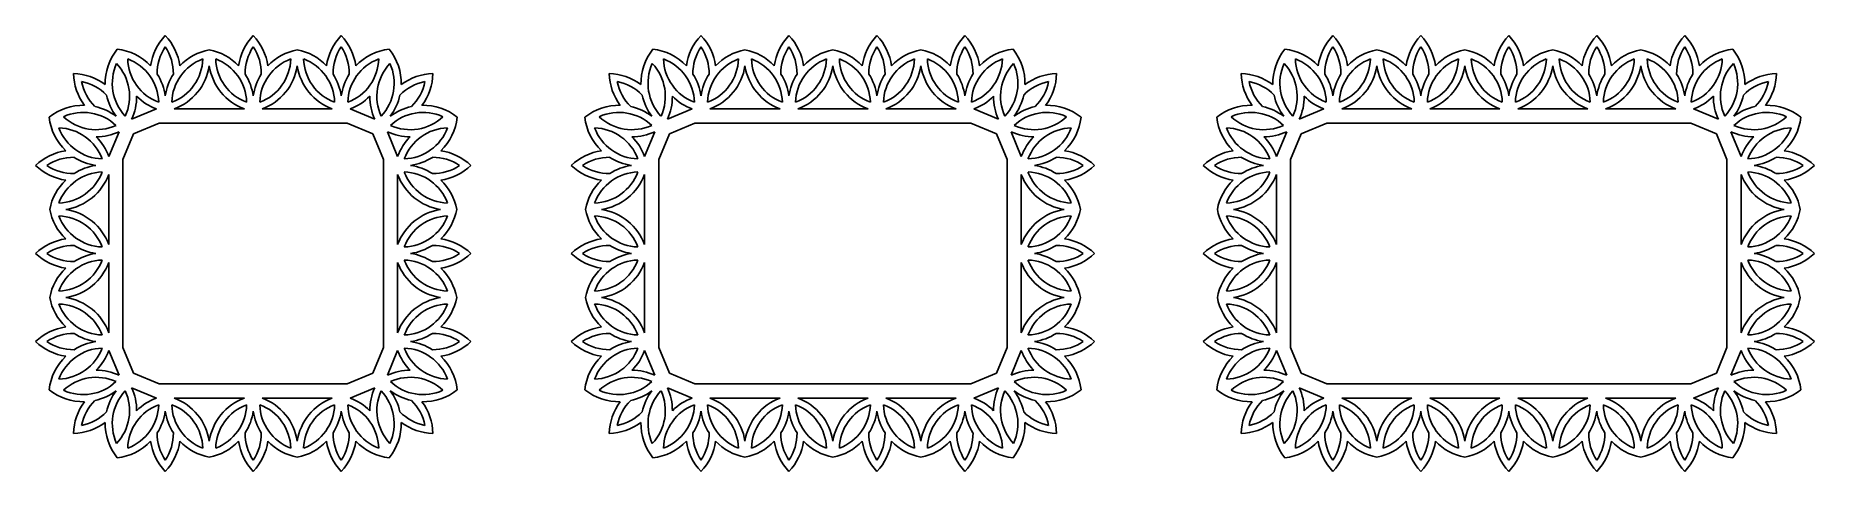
# Model space of a CAD drawing. Extents: x -51 to 450, y -213 to -90.
import ezdxf

# ---------------------------------------------------------------- set-up
doc = ezdxf.new("R2010")
doc.units = 0
doc.layers.get('0').update_dxf_attribs({"linetype": 'CONTINUOUS'})

msp = doc.modelspace()

# ---------------------------------------------------------------- linework, layer by layer
for p, q in [((-24.37, -113.32), (-17.4, -110.44)), ((-23.82, -117.42), (-16.61, -114.43)), ((-16.61, -114.43), (36.44, -114.43)), ((-12.38, -110.44), (7.41, -110.44)), ((12.43, -110.44), (32.21, -110.44)), ((43.65, -117.42), (36.44, -114.43)), ((44.2, -113.32), (37.23, -110.44)), ((126.72, -113.32), (133.68, -110.44)), ((127.27, -117.42), (134.48, -114.43)), ((134.48, -114.43), (212.33, -114.43)), ((138.7, -110.44), (158.49, -110.44)), ((163.51, -110.44), (183.3, -110.44)), ((188.32, -110.44), (208.11, -110.44)), ((219.54, -117.42), (212.33, -114.43)), ((220.09, -113.32), (213.13, -110.44)), ((304.92, -113.32), (311.88, -110.44)), ((305.46, -117.42), (312.68, -114.43)), ((312.68, -114.43), (415.34, -114.43)), ((316.9, -110.44), (336.69, -110.44)), ((341.71, -110.44), (361.5, -110.44)), ((366.52, -110.44), (386.31, -110.44)), ((391.32, -110.44), (411.11, -110.44)), ((422.55, -117.42), (415.34, -114.43)), ((423.1, -113.32), (416.13, -110.44)), ((-30.8, -123.84), (-27.92, -116.87)), ((-26.81, -124.63), (-23.82, -117.42)), ((46.64, -124.63), (43.65, -117.42)), ((50.63, -123.84), (47.75, -116.87)), ((120.28, -123.84), (123.17, -116.87)), ((124.28, -124.63), (127.27, -117.42)), ((222.53, -124.63), (219.54, -117.42)), ((226.53, -123.84), (223.64, -116.87)), ((298.48, -123.84), (301.37, -116.87)), ((302.48, -124.63), (305.46, -117.42)), ((425.54, -124.63), (422.55, -117.42)), ((429.53, -123.84), (426.65, -116.87)), ((-26.81, -124.63), (-26.81, -177.68)), ((46.64, -124.63), (46.64, -177.68)), ((124.28, -124.63), (124.28, -177.68)), ((222.53, -124.63), (222.53, -177.68)), ((302.48, -124.63), (302.48, -177.68)), ((425.54, -124.63), (425.54, -177.68)), ((-30.8, -128.86), (-30.8, -148.65)), ((50.63, -128.86), (50.63, -148.65)), ((120.28, -128.86), (120.28, -148.65)), ((226.53, -128.86), (226.53, -148.65)), ((298.48, -128.86), (298.48, -148.65)), ((429.53, -128.86), (429.53, -148.65)), ((-30.8, -153.67), (-30.8, -173.46)), ((50.63, -153.67), (50.63, -173.46)), ((120.28, -153.67), (120.28, -173.46)), ((226.53, -153.67), (226.53, -173.46)), ((298.48, -153.67), (298.48, -173.46)), ((429.53, -153.67), (429.53, -173.46)), ((-30.8, -178.47), (-27.92, -185.44)), ((-26.81, -177.68), (-23.82, -184.89)), ((46.64, -177.68), (43.65, -184.89)), ((50.63, -178.47), (47.75, -185.44)), ((120.28, -178.47), (123.17, -185.44)), ((124.28, -177.68), (127.27, -184.89)), ((222.53, -177.68), (219.54, -184.89)), ((226.53, -178.47), (223.64, -185.44)), ((298.48, -178.47), (301.37, -185.44)), ((302.48, -177.68), (305.46, -184.89)), ((425.54, -177.68), (422.55, -184.89)), ((429.53, -178.47), (426.65, -185.44)), ((-23.82, -184.89), (-16.61, -187.88)), ((43.65, -184.89), (36.44, -187.88)), ((127.27, -184.89), (134.48, -187.88)), ((219.54, -184.89), (212.33, -187.88)), ((305.46, -184.89), (312.68, -187.88)), ((422.55, -184.89), (415.34, -187.88)), ((-24.37, -188.99), (-17.4, -191.87)), ((-16.61, -187.88), (36.44, -187.88)), ((44.2, -188.99), (37.23, -191.87)), ((126.72, -188.99), (133.68, -191.87)), ((134.48, -187.88), (212.33, -187.88)), ((220.09, -188.99), (213.13, -191.87)), ((304.92, -188.99), (311.88, -191.87)), ((312.68, -187.88), (415.34, -187.88)), ((423.1, -188.99), (416.13, -191.87)), ((-12.38, -191.87), (7.41, -191.87)), ((12.43, -191.87), (32.21, -191.87)), ((138.7, -191.87), (158.49, -191.87)), ((163.51, -191.87), (183.3, -191.87)), ((188.32, -191.87), (208.11, -191.87)), ((316.9, -191.87), (336.69, -191.87)), ((341.71, -191.87), (361.5, -191.87)), ((366.52, -191.87), (386.31, -191.87)), ((391.32, -191.87), (411.11, -191.87))]:
    msp.add_line(p, q)
for centre, radius, start, end in [((-3.73, -100.46), 15.45, 136.2663, 171.8609), ((-26.05, -100.46), 15.45, 8.1391, 43.7337), ((21.08, -100.46), 15.45, 136.2663, 171.8609), ((-1.25, -100.46), 15.45, 8.1391, 43.7337), ((45.89, -100.46), 15.45, 136.2663, 171.8609), ((23.56, -100.46), 15.45, 8.1391, 43.7337), ((147.36, -100.46), 15.45, 136.2663, 171.8609), ((125.03, -100.46), 15.45, 8.1391, 43.7337), ((172.16, -100.46), 15.45, 136.2663, 171.8609), ((149.84, -100.46), 15.45, 8.1391, 43.7337), ((196.97, -100.46), 15.45, 136.2663, 171.8609), ((174.65, -100.46), 15.45, 8.1391, 43.7337), ((221.78, -100.46), 15.45, 136.2663, 171.8609), ((199.46, -100.46), 15.45, 8.1391, 43.7337), ((325.55, -100.46), 15.45, 136.2663, 171.8609), ((303.23, -100.46), 15.45, 8.1391, 43.7337), ((350.36, -100.46), 15.45, 136.2663, 171.8609), ((328.04, -100.46), 15.45, 8.1391, 43.7337), ((375.17, -100.46), 15.45, 136.2663, 171.8609), ((352.85, -100.46), 15.45, 8.1391, 43.7337), ((399.98, -100.46), 15.45, 136.2663, 171.8609), ((377.65, -100.46), 15.45, 8.1391, 43.7337), ((424.79, -100.46), 15.45, 136.2663, 171.8609), ((402.46, -100.46), 15.45, 8.1391, 43.7337), ((-16.38, -103.23), 15.45, 141.4151, 181.2663), ((-30.18, -108.95), 15.45, 43.7337, 83.5849), ((-3.73, -100.46), 13.45, 146.1009, 180.6764), ((-26.05, -100.46), 13.45, 359.3236, 33.8991), ((0.4, -108.95), 15.45, 100.7764, 136.2663), ((-5.38, -108.95), 15.45, 43.7337, 79.2236), ((21.08, -100.46), 13.45, 146.1009, 180.6764), ((-1.25, -100.46), 13.45, 359.3236, 33.8991), ((25.21, -108.95), 15.45, 100.7764, 136.2663), ((19.43, -108.95), 15.45, 43.7337, 79.2236), ((45.89, -100.46), 13.45, 146.1009, 180.6764), ((23.56, -100.46), 13.45, 359.3236, 33.8991), ((50.02, -108.95), 15.45, 96.4151, 136.2663), ((36.21, -103.23), 15.45, 358.7337, 38.5849), ((134.7, -103.23), 15.45, 141.4151, 181.2663), ((120.9, -108.95), 15.45, 43.7337, 83.5849), ((147.36, -100.46), 13.45, 146.1009, 180.6764), ((125.03, -100.46), 13.45, 359.3236, 33.8991), ((151.49, -108.95), 15.45, 100.7764, 136.2663), ((145.71, -108.95), 15.45, 43.7337, 79.2236), ((172.16, -100.46), 13.45, 146.1009, 180.6764), ((149.84, -100.46), 13.45, 359.3236, 33.8991), ((176.29, -108.95), 15.45, 100.7764, 136.2663), ((170.52, -108.95), 15.45, 43.7337, 79.2236), ((196.97, -100.46), 13.45, 146.1009, 180.6764), ((174.65, -100.46), 13.45, 359.3236, 33.8991), ((201.1, -108.95), 15.45, 100.7764, 136.2663), ((195.33, -108.95), 15.45, 43.7337, 79.2236), ((221.78, -100.46), 13.45, 146.1009, 180.6764), ((199.46, -100.46), 13.45, 359.3236, 33.8991), ((225.91, -108.95), 15.45, 96.4151, 136.2663), ((212.11, -103.23), 15.45, 358.7337, 38.5849), ((312.9, -103.23), 15.45, 141.4151, 181.2663), ((299.1, -108.95), 15.45, 43.7337, 83.5849), ((325.55, -100.46), 13.45, 146.1009, 180.6764), ((303.23, -100.46), 13.45, 359.3236, 33.8991), ((329.68, -108.95), 15.45, 100.7764, 136.2663), ((323.91, -108.95), 15.45, 43.7337, 79.2236), ((350.36, -100.46), 13.45, 146.1009, 180.6764), ((328.04, -100.46), 13.45, 359.3236, 33.8991), ((354.49, -108.95), 15.45, 100.7764, 136.2663), ((348.72, -108.95), 15.45, 43.7337, 79.2236), ((375.17, -100.46), 13.45, 146.1009, 180.6764), ((352.85, -100.46), 13.45, 359.3236, 33.8991), ((379.3, -108.95), 15.45, 100.7764, 136.2663), ((373.52, -108.95), 15.45, 43.7337, 79.2236), ((399.98, -100.46), 13.45, 146.1009, 180.6764), ((377.65, -100.46), 13.45, 359.3236, 33.8991), ((404.11, -108.95), 15.45, 100.7764, 136.2663), ((398.33, -108.95), 15.45, 43.7337, 79.2236), ((424.79, -100.46), 13.45, 146.1009, 180.6764), ((402.46, -100.46), 13.45, 359.3236, 33.8991), ((428.92, -108.95), 15.45, 96.4151, 136.2663), ((415.11, -103.23), 15.45, 358.7337, 38.5849), ((-16.38, -103.23), 13.45, 155.5064, 223.3045), ((-38.41, -106.88), 13.45, 335.5064, 43.3045), ((-30.18, -108.95), 13.45, 1.6955, 69.4936), ((-12.03, -95.95), 13.45, 181.6955, 249.4936), ((-17.75, -95.95), 13.45, 290.5064, 358.3045), ((0.4, -108.95), 13.45, 110.5064, 178.3045), ((-17.75, -95.95), 15.45, 290.3424, 351.1645), ((12.78, -95.95), 15.45, 188.8355, 249.6576), ((-5.38, -108.95), 13.45, 1.6955, 69.4936), ((12.78, -95.95), 13.45, 181.6955, 249.4936), ((7.06, -95.95), 13.45, 290.5064, 358.3045), ((25.21, -108.95), 13.45, 110.5064, 178.3045), ((7.06, -95.95), 15.45, 290.3424, 351.1645), ((37.58, -95.95), 15.45, 188.8355, 249.6576), ((37.58, -95.95), 13.45, 181.6955, 249.4936), ((19.43, -108.95), 13.45, 1.6955, 69.4936), ((31.86, -95.95), 13.45, 290.5064, 358.3045), ((50.02, -108.95), 13.45, 110.5064, 178.3045), ((58.24, -106.88), 13.45, 136.6955, 204.4936), ((36.21, -103.23), 13.45, 316.6955, 24.4936), ((134.7, -103.23), 13.45, 155.5064, 223.3045), ((112.68, -106.88), 13.45, 335.5064, 43.3045), ((139.05, -95.95), 13.45, 181.6955, 249.4936), ((120.9, -108.95), 13.45, 1.6955, 69.4936), ((151.49, -108.95), 13.45, 110.5064, 178.3045), ((133.33, -95.95), 13.45, 290.5064, 358.3045), ((133.33, -95.95), 15.45, 290.3424, 351.1645), ((163.86, -95.95), 15.45, 188.8355, 249.6576), ((163.86, -95.95), 13.45, 181.6955, 249.4936), ((145.71, -108.95), 13.45, 1.6955, 69.4936), ((176.29, -108.95), 13.45, 110.5064, 178.3045), ((158.14, -95.95), 13.45, 290.5064, 358.3045), ((158.14, -95.95), 15.45, 290.3424, 351.1645), ((188.67, -95.95), 15.45, 188.8355, 249.6576), ((170.52, -108.95), 13.45, 1.6955, 69.4936), ((188.67, -95.95), 13.45, 181.6955, 249.4936), ((182.95, -95.95), 13.45, 290.5064, 358.3045), ((201.1, -108.95), 13.45, 110.5064, 178.3045), ((182.95, -95.95), 15.45, 290.3424, 351.1645), ((213.48, -95.95), 15.45, 188.8355, 249.6576), ((213.48, -95.95), 13.45, 181.6955, 249.4936), ((195.33, -108.95), 13.45, 1.6955, 69.4936), ((225.91, -108.95), 13.45, 110.5064, 178.3045), ((207.76, -95.95), 13.45, 290.5064, 358.3045), ((234.13, -106.88), 13.45, 136.6955, 204.4936), ((212.11, -103.23), 13.45, 316.6955, 24.4936), ((312.9, -103.23), 13.45, 155.5064, 223.3045), ((290.88, -106.88), 13.45, 335.5064, 43.3045), ((299.1, -108.95), 13.45, 1.6955, 69.4936), ((317.25, -95.95), 13.45, 181.6955, 249.4936), ((311.53, -95.95), 13.45, 290.5064, 358.3045), ((329.68, -108.95), 13.45, 110.5064, 178.3045), ((311.53, -95.95), 15.45, 290.3424, 351.1645), ((342.06, -95.95), 15.45, 188.8355, 249.6576), ((342.06, -95.95), 13.45, 181.6955, 249.4936), ((323.91, -108.95), 13.45, 1.6955, 69.4936), ((354.49, -108.95), 13.45, 110.5064, 178.3045), ((336.34, -95.95), 13.45, 290.5064, 358.3045), ((336.34, -95.95), 15.45, 290.3424, 351.1645), ((366.87, -95.95), 15.45, 188.8355, 249.6576), ((348.72, -108.95), 13.45, 1.6955, 69.4936), ((366.87, -95.95), 13.45, 181.6955, 249.4936), ((361.15, -95.95), 13.45, 290.5064, 358.3045), ((379.3, -108.95), 13.45, 110.5064, 178.3045), ((361.15, -95.95), 15.45, 290.3424, 351.1645), ((391.68, -95.95), 15.45, 188.8355, 249.6576), ((391.68, -95.95), 13.45, 181.6955, 249.4936), ((373.52, -108.95), 13.45, 1.6955, 69.4936), ((404.11, -108.95), 13.45, 110.5064, 178.3045), ((385.95, -95.95), 13.45, 290.5064, 358.3045), ((385.95, -95.95), 15.45, 290.3424, 351.1645), ((416.48, -95.95), 15.45, 188.8355, 249.6576), ((398.33, -108.95), 13.45, 1.6955, 69.4936), ((416.48, -95.95), 13.45, 181.6955, 249.4936), ((410.76, -95.95), 13.45, 290.5064, 358.3045), ((428.92, -108.95), 13.45, 110.5064, 178.3045), ((437.14, -106.88), 13.45, 136.6955, 204.4936), ((415.11, -103.23), 13.45, 316.6955, 24.4936), ((-41.09, -115.93), 15.45, 53.1391, 88.7337), ((-25.31, -100.15), 15.45, 181.2663, 216.8609), ((-41.09, -115.93), 13.45, 44.3236, 78.8991), ((-25.31, -100.15), 13.45, 191.1009, 225.6764), ((-30.18, -108.95), 15.45, 8.1391, 32.6464), ((0.4, -108.95), 15.45, 147.3536, 171.8609), ((-5.38, -108.95), 15.45, 8.1391, 32.6464), ((25.21, -108.95), 15.45, 147.3536, 171.8609), ((19.43, -108.95), 15.45, 8.1391, 32.6464), ((50.02, -108.95), 15.45, 147.3536, 171.8609), ((60.93, -115.93), 13.45, 101.1009, 135.6764), ((60.93, -115.93), 15.45, 91.2663, 126.8609), ((45.14, -100.15), 13.45, 314.3236, 348.8991), ((45.14, -100.15), 15.45, 323.1391, 358.7337), ((125.78, -100.15), 15.45, 181.2663, 216.8609), ((109.99, -115.93), 15.45, 53.1391, 88.7337), ((125.78, -100.15), 13.45, 191.1009, 225.6764), ((109.99, -115.93), 13.45, 44.3236, 78.8991), ((120.9, -108.95), 15.45, 8.1391, 32.6464), ((151.49, -108.95), 15.45, 147.3536, 171.8609), ((145.71, -108.95), 15.45, 8.1391, 32.6464), ((176.29, -108.95), 15.45, 147.3536, 171.8609), ((170.52, -108.95), 15.45, 8.1391, 32.6464), ((201.1, -108.95), 15.45, 147.3536, 171.8609), ((195.33, -108.95), 15.45, 8.1391, 32.6464), ((225.91, -108.95), 15.45, 147.3536, 171.8609), ((236.82, -115.93), 13.45, 101.1009, 135.6764), ((236.82, -115.93), 15.45, 91.2663, 126.8609), ((221.03, -100.15), 13.45, 314.3236, 348.8991), ((221.03, -100.15), 15.45, 323.1391, 358.7337), ((288.19, -115.93), 15.45, 53.1391, 88.7337), ((303.98, -100.15), 15.45, 181.2663, 216.8609), ((288.19, -115.93), 13.45, 44.3236, 78.8991), ((303.98, -100.15), 13.45, 191.1009, 225.6764), ((299.1, -108.95), 15.45, 8.1391, 32.6464), ((329.68, -108.95), 15.45, 147.3536, 171.8609), ((323.91, -108.95), 15.45, 8.1391, 32.6464), ((354.49, -108.95), 15.45, 147.3536, 171.8609), ((348.72, -108.95), 15.45, 8.1391, 32.6464), ((379.3, -108.95), 15.45, 147.3536, 171.8609), ((373.52, -108.95), 15.45, 8.1391, 32.6464), ((404.11, -108.95), 15.45, 147.3536, 171.8609), ((398.33, -108.95), 15.45, 8.1391, 32.6464), ((428.92, -108.95), 15.45, 147.3536, 171.8609), ((439.83, -115.93), 13.45, 101.1009, 135.6764), ((439.83, -115.93), 15.45, 91.2663, 126.8609), ((424.04, -100.15), 13.45, 314.3236, 348.8991), ((424.04, -100.15), 15.45, 323.1391, 358.7337), ((-38.01, -124.86), 15.45, 88.7337, 128.5849), ((-38.01, -124.86), 15.45, 53.1391, 77.6464), ((-16.38, -103.23), 15.45, 192.3536, 216.8609), ((-38.41, -106.88), 15.45, 335.3424, 0.0229), ((-12.03, -95.95), 15.45, 224.9771, 249.6576), ((31.86, -95.95), 15.45, 290.3424, 315.0229), ((58.24, -106.88), 15.45, 179.9771, 204.6576), ((36.21, -103.23), 15.45, 323.1391, 347.6464), ((57.84, -124.86), 15.45, 102.3536, 126.8609), ((57.84, -124.86), 15.45, 51.4151, 91.2663), ((113.08, -124.86), 15.45, 88.7337, 128.5849), ((113.08, -124.86), 15.45, 53.1391, 77.6464), ((134.7, -103.23), 15.45, 192.3536, 216.8609), ((112.68, -106.88), 15.45, 335.3424, 0.0229), ((139.05, -95.95), 15.45, 224.9771, 249.6576), ((207.76, -95.95), 15.45, 290.3424, 315.0229), ((234.13, -106.88), 15.45, 179.9771, 204.6576), ((212.11, -103.23), 15.45, 323.1391, 347.6464), ((233.74, -124.86), 15.45, 102.3536, 126.8609), ((233.74, -124.86), 15.45, 51.4151, 91.2663), ((291.27, -124.86), 15.45, 88.7337, 128.5849), ((291.27, -124.86), 15.45, 53.1391, 77.6464), ((312.9, -103.23), 15.45, 192.3536, 216.8609), ((290.88, -106.88), 15.45, 335.3424, 0.0229), ((317.25, -95.95), 15.45, 224.9771, 249.6576), ((410.76, -95.95), 15.45, 290.3424, 315.0229), ((437.14, -106.88), 15.45, 179.9771, 204.6576), ((415.11, -103.23), 15.45, 323.1391, 347.6464), ((436.74, -124.86), 15.45, 102.3536, 126.8609), ((436.74, -124.86), 15.45, 51.4151, 91.2663), ((-32.29, -111.06), 15.45, 186.4151, 226.2663), ((-38.01, -124.86), 13.45, 46.6955, 114.4936), ((-34.36, -102.83), 13.45, 226.6955, 294.4936), ((57.84, -124.86), 13.45, 65.5064, 133.3045), ((54.19, -102.83), 13.45, 245.5064, 313.3045), ((52.12, -111.06), 15.45, 313.7337, 353.5849), ((118.79, -111.06), 15.45, 186.4151, 226.2663), ((113.08, -124.86), 13.45, 46.6955, 114.4936), ((116.72, -102.83), 13.45, 226.6955, 294.4936), ((233.74, -124.86), 13.45, 65.5064, 133.3045), ((230.09, -102.83), 13.45, 245.5064, 313.3045), ((228.02, -111.06), 15.45, 313.7337, 353.5849), ((296.99, -111.06), 15.45, 186.4151, 226.2663), ((291.27, -124.86), 13.45, 46.6955, 114.4936), ((294.92, -102.83), 13.45, 226.6955, 294.4936), ((436.74, -124.86), 13.45, 65.5064, 133.3045), ((433.09, -102.83), 13.45, 245.5064, 313.3045), ((431.02, -111.06), 15.45, 313.7337, 353.5849), ((-45.29, -129.21), 13.45, 20.5064, 88.3045), ((-32.29, -111.06), 13.45, 200.5064, 268.3045), ((-34.36, -102.83), 15.45, 269.9771, 294.6576), ((-45.29, -129.21), 15.45, 20.3424, 45.0229), ((54.19, -102.83), 15.45, 245.3424, 270.0229), ((65.12, -129.21), 15.45, 134.9771, 159.6576), ((65.12, -129.21), 13.45, 91.6955, 159.4936), ((52.12, -111.06), 13.45, 271.6955, 339.4936), ((118.79, -111.06), 13.45, 200.5064, 268.3045), ((105.8, -129.21), 13.45, 20.5064, 88.3045), ((116.72, -102.83), 15.45, 269.9771, 294.6576), ((105.8, -129.21), 15.45, 20.3424, 45.0229), ((230.09, -102.83), 15.45, 245.3424, 270.0229), ((241.01, -129.21), 15.45, 134.9771, 159.6576), ((241.01, -129.21), 13.45, 91.6955, 159.4936), ((228.02, -111.06), 13.45, 271.6955, 339.4936), ((284, -129.21), 13.45, 20.5064, 88.3045), ((296.99, -111.06), 13.45, 200.5064, 268.3045), ((294.92, -102.83), 15.45, 269.9771, 294.6576), ((284, -129.21), 15.45, 20.3424, 45.0229), ((433.09, -102.83), 15.45, 245.3424, 270.0229), ((444.02, -129.21), 15.45, 134.9771, 159.6576), ((431.02, -111.06), 13.45, 271.6955, 339.4936), ((444.02, -129.21), 13.45, 91.6955, 159.4936), ((-40.78, -137.51), 15.45, 98.1391, 133.7337), ((-40.78, -137.51), 13.45, 89.3236, 123.8991), ((-32.29, -111.06), 15.45, 237.3536, 261.8609), ((52.12, -111.06), 15.45, 278.1391, 302.6464), ((60.62, -137.51), 13.45, 56.1009, 90.6764), ((60.62, -137.51), 15.45, 46.2663, 81.8609), ((110.3, -137.51), 15.45, 98.1391, 133.7337), ((110.3, -137.51), 13.45, 89.3236, 123.8991), ((118.79, -111.06), 15.45, 237.3536, 261.8609), ((228.02, -111.06), 15.45, 278.1391, 302.6464), ((236.51, -137.51), 13.45, 56.1009, 90.6764), ((236.51, -137.51), 15.45, 46.2663, 81.8609), ((288.5, -137.51), 15.45, 98.1391, 133.7337), ((288.5, -137.51), 13.45, 89.3236, 123.8991), ((296.99, -111.06), 15.45, 237.3536, 261.8609), ((431.02, -111.06), 15.45, 278.1391, 302.6464), ((439.52, -137.51), 13.45, 56.1009, 90.6764), ((439.52, -137.51), 15.45, 46.2663, 81.8609), ((-40.78, -115.19), 15.45, 226.2663, 261.8609), ((-40.78, -115.19), 13.45, 236.1009, 270.6764), ((-32.29, -141.64), 13.45, 91.6955, 159.4936), ((-45.29, -123.49), 13.45, 271.6955, 339.4936), ((-45.29, -123.49), 15.45, 278.8355, 339.6576), ((-32.29, -141.64), 15.45, 98.1391, 122.6464), ((65.12, -123.49), 15.45, 200.3424, 261.1645), ((52.12, -141.64), 13.45, 20.5064, 88.3045), ((65.12, -123.49), 13.45, 200.5064, 268.3045), ((52.12, -141.64), 15.45, 57.3536, 81.8609), ((60.62, -115.19), 13.45, 269.3236, 303.8991), ((60.62, -115.19), 15.45, 278.1391, 313.7337), ((110.3, -115.19), 15.45, 226.2663, 261.8609), ((110.3, -115.19), 13.45, 236.1009, 270.6764), ((105.8, -123.49), 13.45, 271.6955, 339.4936), ((118.79, -141.64), 13.45, 91.6955, 159.4936), ((105.8, -123.49), 15.45, 278.8355, 339.6576), ((118.79, -141.64), 15.45, 98.1391, 122.6464), ((241.01, -123.49), 15.45, 200.3424, 261.1645), ((228.02, -141.64), 13.45, 20.5064, 88.3045), ((241.01, -123.49), 13.45, 200.5064, 268.3045), ((228.02, -141.64), 15.45, 57.3536, 81.8609), ((236.51, -115.19), 13.45, 269.3236, 303.8991), ((236.51, -115.19), 15.45, 278.1391, 313.7337), ((288.5, -115.19), 15.45, 226.2663, 261.8609), ((288.5, -115.19), 13.45, 236.1009, 270.6764), ((296.99, -141.64), 13.45, 91.6955, 159.4936), ((284, -123.49), 13.45, 271.6955, 339.4936), ((284, -123.49), 15.45, 278.8355, 339.6576), ((296.99, -141.64), 15.45, 98.1391, 122.6464), ((444.02, -123.49), 15.45, 200.3424, 261.1645), ((444.02, -123.49), 13.45, 200.5064, 268.3045), ((431.02, -141.64), 13.45, 20.5064, 88.3045), ((431.02, -141.64), 15.45, 57.3536, 81.8609), ((439.52, -115.19), 13.45, 269.3236, 303.8991), ((439.52, -115.19), 15.45, 278.1391, 313.7337), ((-32.29, -141.64), 15.45, 133.7337, 169.2236), ((52.12, -141.64), 15.45, 10.7764, 46.2663), ((118.79, -141.64), 15.45, 133.7337, 169.2236), ((228.02, -141.64), 15.45, 10.7764, 46.2663), ((296.99, -141.64), 15.45, 133.7337, 169.2236), ((431.02, -141.64), 15.45, 10.7764, 46.2663), ((-32.29, -135.86), 15.45, 190.7764, 226.2663), ((-45.29, -154.02), 15.45, 20.3424, 81.1645), ((65.12, -154.02), 15.45, 98.8355, 159.6576), ((52.12, -135.86), 15.45, 313.7337, 349.2236), ((118.79, -135.86), 15.45, 190.7764, 226.2663), ((105.8, -154.02), 15.45, 20.3424, 81.1645), ((241.01, -154.02), 15.45, 98.8355, 159.6576), ((228.02, -135.86), 15.45, 313.7337, 349.2236), ((296.99, -135.86), 15.45, 190.7764, 226.2663), ((284, -154.02), 15.45, 20.3424, 81.1645), ((444.02, -154.02), 15.45, 98.8355, 159.6576), ((431.02, -135.86), 15.45, 313.7337, 349.2236), ((-45.29, -154.02), 13.45, 20.5064, 88.3045), ((-32.29, -135.86), 13.45, 200.5064, 268.3045), ((65.12, -154.02), 13.45, 91.6955, 159.4936), ((52.12, -135.86), 13.45, 271.6955, 339.4936), ((118.79, -135.86), 13.45, 200.5064, 268.3045), ((105.8, -154.02), 13.45, 20.5064, 88.3045), ((241.01, -154.02), 13.45, 91.6955, 159.4936), ((228.02, -135.86), 13.45, 271.6955, 339.4936), ((284, -154.02), 13.45, 20.5064, 88.3045), ((296.99, -135.86), 13.45, 200.5064, 268.3045), ((431.02, -135.86), 13.45, 271.6955, 339.4936), ((444.02, -154.02), 13.45, 91.6955, 159.4936), ((-40.78, -162.32), 15.45, 98.1391, 133.7337), ((-40.78, -162.32), 13.45, 89.3236, 123.8991), ((-32.29, -135.86), 15.45, 237.3536, 261.8609), ((52.12, -135.86), 15.45, 278.1391, 302.6464), ((60.62, -162.32), 13.45, 56.1009, 90.6764), ((60.62, -162.32), 15.45, 46.2663, 81.8609), ((110.3, -162.32), 15.45, 98.1391, 133.7337), ((110.3, -162.32), 13.45, 89.3236, 123.8991), ((118.79, -135.86), 15.45, 237.3536, 261.8609), ((228.02, -135.86), 15.45, 278.1391, 302.6464), ((236.51, -162.32), 13.45, 56.1009, 90.6764), ((236.51, -162.32), 15.45, 46.2663, 81.8609), ((288.5, -162.32), 15.45, 98.1391, 133.7337), ((288.5, -162.32), 13.45, 89.3236, 123.8991), ((296.99, -135.86), 15.45, 237.3536, 261.8609), ((431.02, -135.86), 15.45, 278.1391, 302.6464), ((439.52, -162.32), 13.45, 56.1009, 90.6764), ((439.52, -162.32), 15.45, 46.2663, 81.8609), ((-40.78, -139.99), 15.45, 226.2663, 261.8609), ((-40.78, -139.99), 13.45, 236.1009, 270.6764), ((-32.29, -166.45), 15.45, 133.7337, 169.2236), ((-32.29, -166.45), 13.45, 91.6955, 159.4936), ((-45.29, -148.3), 13.45, 271.6955, 339.4936), ((-45.29, -148.3), 15.45, 278.8355, 339.6576), ((-32.29, -166.45), 15.45, 98.1391, 122.6464), ((65.12, -148.3), 15.45, 200.3424, 261.1645), ((52.12, -166.45), 13.45, 20.5064, 88.3045), ((65.12, -148.3), 13.45, 200.5064, 268.3045), ((52.12, -166.45), 15.45, 57.3536, 81.8609), ((60.62, -139.99), 13.45, 269.3236, 303.8991), ((60.62, -139.99), 15.45, 278.1391, 313.7337), ((52.12, -166.45), 15.45, 10.7764, 46.2663), ((110.3, -139.99), 15.45, 226.2663, 261.8609), ((110.3, -139.99), 13.45, 236.1009, 270.6764), ((118.79, -166.45), 15.45, 133.7337, 169.2236), ((105.8, -148.3), 13.45, 271.6955, 339.4936), ((118.79, -166.45), 13.45, 91.6955, 159.4936), ((105.8, -148.3), 15.45, 278.8355, 339.6576), ((118.79, -166.45), 15.45, 98.1391, 122.6464), ((241.01, -148.3), 15.45, 200.3424, 261.1645), ((228.02, -166.45), 13.45, 20.5064, 88.3045), ((241.01, -148.3), 13.45, 200.5064, 268.3045), ((228.02, -166.45), 15.45, 57.3536, 81.8609), ((236.51, -139.99), 13.45, 269.3236, 303.8991), ((236.51, -139.99), 15.45, 278.1391, 313.7337), ((228.02, -166.45), 15.45, 10.7764, 46.2663), ((288.5, -139.99), 15.45, 226.2663, 261.8609), ((288.5, -139.99), 13.45, 236.1009, 270.6764), ((296.99, -166.45), 15.45, 133.7337, 169.2236), ((296.99, -166.45), 13.45, 91.6955, 159.4936), ((284, -148.3), 13.45, 271.6955, 339.4936), ((284, -148.3), 15.45, 278.8355, 339.6576), ((296.99, -166.45), 15.45, 98.1391, 122.6464), ((444.02, -148.3), 15.45, 200.3424, 261.1645), ((444.02, -148.3), 13.45, 200.5064, 268.3045), ((431.02, -166.45), 13.45, 20.5064, 88.3045), ((431.02, -166.45), 15.45, 57.3536, 81.8609), ((439.52, -139.99), 13.45, 269.3236, 303.8991), ((439.52, -139.99), 15.45, 278.1391, 313.7337), ((431.02, -166.45), 15.45, 10.7764, 46.2663), ((-32.29, -160.67), 15.45, 190.7764, 226.2663), ((-45.29, -178.83), 13.45, 20.5064, 88.3045), ((-32.29, -160.67), 13.45, 200.5064, 268.3045), ((-45.29, -178.83), 15.45, 20.3424, 81.1645), ((65.12, -178.83), 15.45, 98.8355, 159.6576), ((65.12, -178.83), 13.45, 91.6955, 159.4936), ((52.12, -160.67), 13.45, 271.6955, 339.4936), ((52.12, -160.67), 15.45, 313.7337, 349.2236), ((118.79, -160.67), 15.45, 190.7764, 226.2663), ((118.79, -160.67), 13.45, 200.5064, 268.3045), ((105.8, -178.83), 13.45, 20.5064, 88.3045), ((105.8, -178.83), 15.45, 20.3424, 81.1645), ((241.01, -178.83), 15.45, 98.8355, 159.6576), ((241.01, -178.83), 13.45, 91.6955, 159.4936), ((228.02, -160.67), 13.45, 271.6955, 339.4936), ((228.02, -160.67), 15.45, 313.7337, 349.2236), ((296.99, -160.67), 15.45, 190.7764, 226.2663), ((284, -178.83), 13.45, 20.5064, 88.3045), ((296.99, -160.67), 13.45, 200.5064, 268.3045), ((284, -178.83), 15.45, 20.3424, 81.1645), ((444.02, -178.83), 15.45, 98.8355, 159.6576), ((431.02, -160.67), 13.45, 271.6955, 339.4936), ((444.02, -178.83), 13.45, 91.6955, 159.4936), ((431.02, -160.67), 15.45, 313.7337, 349.2236), ((-40.78, -187.13), 15.45, 98.1391, 133.7337), ((-40.78, -187.13), 13.45, 89.3236, 123.8991), ((-32.29, -160.67), 15.45, 237.3536, 261.8609), ((52.12, -160.67), 15.45, 278.1391, 302.6464), ((60.62, -187.13), 13.45, 56.1009, 90.6764), ((60.62, -187.13), 15.45, 46.2663, 81.8609), ((110.3, -187.13), 15.45, 98.1391, 133.7337), ((110.3, -187.13), 13.45, 89.3236, 123.8991), ((118.79, -160.67), 15.45, 237.3536, 261.8609), ((228.02, -160.67), 15.45, 278.1391, 302.6464), ((236.51, -187.13), 13.45, 56.1009, 90.6764), ((236.51, -187.13), 15.45, 46.2663, 81.8609), ((288.5, -187.13), 15.45, 98.1391, 133.7337), ((288.5, -187.13), 13.45, 89.3236, 123.8991), ((296.99, -160.67), 15.45, 237.3536, 261.8609), ((431.02, -160.67), 15.45, 278.1391, 302.6464), ((439.52, -187.13), 13.45, 56.1009, 90.6764), ((439.52, -187.13), 15.45, 46.2663, 81.8609), ((-40.78, -164.8), 15.45, 226.2663, 261.8609), ((-40.78, -164.8), 13.45, 236.1009, 270.6764), ((-32.29, -191.26), 15.45, 133.7337, 173.5849), ((-32.29, -191.26), 13.45, 91.6955, 159.4936), ((-45.29, -173.1), 13.45, 271.6955, 339.4936), ((-32.29, -191.26), 15.45, 98.1391, 122.6464), ((-45.29, -173.1), 15.45, 314.9771, 339.6576), ((65.12, -173.1), 15.45, 200.3424, 225.0229), ((52.12, -191.26), 13.45, 20.5064, 88.3045), ((65.12, -173.1), 13.45, 200.5064, 268.3045), ((52.12, -191.26), 15.45, 57.3536, 81.8609), ((60.62, -164.8), 13.45, 269.3236, 303.8991), ((60.62, -164.8), 15.45, 278.1391, 313.7337), ((52.12, -191.26), 15.45, 6.4151, 46.2663), ((110.3, -164.8), 15.45, 226.2663, 261.8609), ((110.3, -164.8), 13.45, 236.1009, 270.6764), ((118.79, -191.26), 15.45, 133.7337, 173.5849), ((105.8, -173.1), 13.45, 271.6955, 339.4936), ((118.79, -191.26), 13.45, 91.6955, 159.4936), ((118.79, -191.26), 15.45, 98.1391, 122.6464), ((105.8, -173.1), 15.45, 314.9771, 339.6576), ((241.01, -173.1), 15.45, 200.3424, 225.0229), ((228.02, -191.26), 13.45, 20.5064, 88.3045), ((241.01, -173.1), 13.45, 200.5064, 268.3045), ((228.02, -191.26), 15.45, 57.3536, 81.8609), ((236.51, -164.8), 13.45, 269.3236, 303.8991), ((236.51, -164.8), 15.45, 278.1391, 313.7337), ((228.02, -191.26), 15.45, 6.4151, 46.2663), ((288.5, -164.8), 15.45, 226.2663, 261.8609), ((288.5, -164.8), 13.45, 236.1009, 270.6764), ((296.99, -191.26), 15.45, 133.7337, 173.5849), ((284, -173.1), 13.45, 271.6955, 339.4936), ((296.99, -191.26), 13.45, 91.6955, 159.4936), ((296.99, -191.26), 15.45, 98.1391, 122.6464), ((284, -173.1), 15.45, 314.9771, 339.6576), ((444.02, -173.1), 15.45, 200.3424, 225.0229), ((444.02, -173.1), 13.45, 200.5064, 268.3045), ((431.02, -191.26), 13.45, 20.5064, 88.3045), ((431.02, -191.26), 15.45, 57.3536, 81.8609), ((439.52, -164.8), 13.45, 269.3236, 303.8991), ((439.52, -164.8), 15.45, 278.1391, 313.7337), ((431.02, -191.26), 15.45, 6.4151, 46.2663), ((-34.36, -199.48), 15.45, 65.3424, 90.0229), ((54.19, -199.48), 15.45, 89.9771, 114.6576), ((116.72, -199.48), 15.45, 65.3424, 90.0229), ((230.09, -199.48), 15.45, 89.9771, 114.6576), ((294.92, -199.48), 15.45, 65.3424, 90.0229), ((433.09, -199.48), 15.45, 89.9771, 114.6576), ((-38.01, -177.46), 15.45, 231.4151, 271.2663), ((-34.36, -199.48), 13.45, 65.5064, 133.3045), ((-38.01, -177.46), 13.45, 245.5064, 313.3045), ((-38.01, -177.46), 15.45, 282.3536, 306.8609), ((-16.38, -199.08), 15.45, 143.1391, 167.6464), ((-16.38, -199.08), 13.45, 136.6955, 204.4936), ((-38.41, -195.43), 13.45, 316.6955, 24.4936), ((-38.41, -195.43), 15.45, 359.9771, 24.6576), ((58.24, -195.43), 15.45, 155.3424, 180.0229), ((58.24, -195.43), 13.45, 155.5064, 223.3045), ((36.21, -199.08), 13.45, 335.5064, 43.3045), ((36.21, -199.08), 15.45, 12.3536, 36.8609), ((57.84, -177.46), 15.45, 233.1391, 257.6464), ((54.19, -199.48), 13.45, 46.6955, 114.4936), ((57.84, -177.46), 13.45, 226.6955, 294.4936), ((57.84, -177.46), 15.45, 268.7337, 308.5849), ((113.08, -177.46), 15.45, 231.4151, 271.2663), ((116.72, -199.48), 13.45, 65.5064, 133.3045), ((113.08, -177.46), 13.45, 245.5064, 313.3045), ((113.08, -177.46), 15.45, 282.3536, 306.8609), ((134.7, -199.08), 15.45, 143.1391, 167.6464), ((134.7, -199.08), 13.45, 136.6955, 204.4936), ((112.68, -195.43), 13.45, 316.6955, 24.4936), ((112.68, -195.43), 15.45, 359.9771, 24.6576), ((234.13, -195.43), 15.45, 155.3424, 180.0229), ((234.13, -195.43), 13.45, 155.5064, 223.3045), ((212.11, -199.08), 13.45, 335.5064, 43.3045), ((233.74, -177.46), 15.45, 233.1391, 257.6464), ((212.11, -199.08), 15.45, 12.3536, 36.8609), ((230.09, -199.48), 13.45, 46.6955, 114.4936), ((233.74, -177.46), 13.45, 226.6955, 294.4936), ((233.74, -177.46), 15.45, 268.7337, 308.5849), ((291.27, -177.46), 15.45, 231.4151, 271.2663), ((294.92, -199.48), 13.45, 65.5064, 133.3045), ((291.27, -177.46), 13.45, 245.5064, 313.3045), ((291.27, -177.46), 15.45, 282.3536, 306.8609), ((312.9, -199.08), 15.45, 143.1391, 167.6464), ((312.9, -199.08), 13.45, 136.6955, 204.4936), ((290.88, -195.43), 13.45, 316.6955, 24.4936), ((290.88, -195.43), 15.45, 359.9771, 24.6576), ((437.14, -195.43), 15.45, 155.3424, 180.0229), ((437.14, -195.43), 13.45, 155.5064, 223.3045), ((415.11, -199.08), 13.45, 335.5064, 43.3045), ((415.11, -199.08), 15.45, 12.3536, 36.8609), ((436.74, -177.46), 15.45, 233.1391, 257.6464), ((433.09, -199.48), 13.45, 46.6955, 114.4936), ((436.74, -177.46), 13.45, 226.6955, 294.4936), ((436.74, -177.46), 15.45, 268.7337, 308.5849), ((-25.31, -202.17), 15.45, 143.1391, 178.7337), ((-25.31, -202.17), 13.45, 134.3236, 168.8991), ((-30.18, -193.37), 13.45, 290.5064, 358.3045), ((-12.03, -206.36), 13.45, 110.5064, 178.3045), ((-12.03, -206.36), 15.45, 110.3424, 135.0229), ((-30.18, -193.37), 15.45, 327.3536, 351.8609), ((0.4, -193.37), 15.45, 188.1391, 212.6464), ((0.4, -193.37), 13.45, 181.6955, 249.4936), ((-17.75, -206.36), 13.45, 1.6955, 69.4936), ((-17.75, -206.36), 15.45, 8.8355, 69.6576), ((12.78, -206.36), 15.45, 110.3424, 171.1645), ((12.78, -206.36), 13.45, 110.5064, 178.3045), ((-5.38, -193.37), 13.45, 290.5064, 358.3045), ((-5.38, -193.37), 15.45, 327.3536, 351.8609), ((25.21, -193.37), 15.45, 188.1391, 212.6464), ((25.21, -193.37), 13.45, 181.6955, 249.4936), ((7.06, -206.36), 13.45, 1.6955, 69.4936), ((7.06, -206.36), 15.45, 8.8355, 69.6576), ((37.58, -206.36), 15.45, 110.3424, 171.1645), ((19.43, -193.37), 13.45, 290.5064, 358.3045), ((37.58, -206.36), 13.45, 110.5064, 178.3045), ((19.43, -193.37), 15.45, 327.3536, 351.8609), ((50.02, -193.37), 15.45, 188.1391, 212.6464), ((50.02, -193.37), 13.45, 181.6955, 249.4936), ((31.86, -206.36), 13.45, 1.6955, 69.4936), ((31.86, -206.36), 15.45, 44.9771, 69.6576), ((45.14, -202.17), 13.45, 11.1009, 45.6764), ((45.14, -202.17), 15.45, 1.2663, 36.8609), ((125.78, -202.17), 15.45, 143.1391, 178.7337), ((125.78, -202.17), 13.45, 134.3236, 168.8991), ((120.9, -193.37), 13.45, 290.5064, 358.3045), ((139.05, -206.36), 13.45, 110.5064, 178.3045), ((139.05, -206.36), 15.45, 110.3424, 135.0229), ((120.9, -193.37), 15.45, 327.3536, 351.8609), ((151.49, -193.37), 15.45, 188.1391, 212.6464), ((151.49, -193.37), 13.45, 181.6955, 249.4936), ((133.33, -206.36), 13.45, 1.6955, 69.4936), ((133.33, -206.36), 15.45, 8.8355, 69.6576), ((163.86, -206.36), 15.45, 110.3424, 171.1645), ((145.71, -193.37), 13.45, 290.5064, 358.3045), ((163.86, -206.36), 13.45, 110.5064, 178.3045), ((145.71, -193.37), 15.45, 327.3536, 351.8609), ((176.29, -193.37), 15.45, 188.1391, 212.6464), ((176.29, -193.37), 13.45, 181.6955, 249.4936), ((158.14, -206.36), 13.45, 1.6955, 69.4936), ((158.14, -206.36), 15.45, 8.8355, 69.6576), ((188.67, -206.36), 15.45, 110.3424, 171.1645), ((188.67, -206.36), 13.45, 110.5064, 178.3045), ((170.52, -193.37), 13.45, 290.5064, 358.3045), ((170.52, -193.37), 15.45, 327.3536, 351.8609), ((201.1, -193.37), 15.45, 188.1391, 212.6464), ((201.1, -193.37), 13.45, 181.6955, 249.4936), ((182.95, -206.36), 13.45, 1.6955, 69.4936), ((182.95, -206.36), 15.45, 8.8355, 69.6576), ((213.48, -206.36), 15.45, 110.3424, 171.1645), ((195.33, -193.37), 13.45, 290.5064, 358.3045), ((213.48, -206.36), 13.45, 110.5064, 178.3045), ((195.33, -193.37), 15.45, 327.3536, 351.8609), ((225.91, -193.37), 15.45, 188.1391, 212.6464), ((225.91, -193.37), 13.45, 181.6955, 249.4936), ((207.76, -206.36), 13.45, 1.6955, 69.4936), ((207.76, -206.36), 15.45, 44.9771, 69.6576), ((221.03, -202.17), 13.45, 11.1009, 45.6764), ((221.03, -202.17), 15.45, 1.2663, 36.8609), ((303.98, -202.17), 15.45, 143.1391, 178.7337), ((303.98, -202.17), 13.45, 134.3236, 168.8991), ((317.25, -206.36), 13.45, 110.5064, 178.3045), ((299.1, -193.37), 13.45, 290.5064, 358.3045), ((317.25, -206.36), 15.45, 110.3424, 135.0229), ((299.1, -193.37), 15.45, 327.3536, 351.8609), ((329.68, -193.37), 15.45, 188.1391, 212.6464), ((329.68, -193.37), 13.45, 181.6955, 249.4936), ((311.53, -206.36), 13.45, 1.6955, 69.4936), ((311.53, -206.36), 15.45, 8.8355, 69.6576), ((342.06, -206.36), 15.45, 110.3424, 171.1645), ((342.06, -206.36), 13.45, 110.5064, 178.3045), ((323.91, -193.37), 13.45, 290.5064, 358.3045), ((323.91, -193.37), 15.45, 327.3536, 351.8609), ((354.49, -193.37), 15.45, 188.1391, 212.6464), ((354.49, -193.37), 13.45, 181.6955, 249.4936), ((336.34, -206.36), 13.45, 1.6955, 69.4936), ((336.34, -206.36), 15.45, 8.8355, 69.6576), ((366.87, -206.36), 15.45, 110.3424, 171.1645), ((366.87, -206.36), 13.45, 110.5064, 178.3045), ((348.72, -193.37), 13.45, 290.5064, 358.3045), ((348.72, -193.37), 15.45, 327.3536, 351.8609), ((379.3, -193.37), 15.45, 188.1391, 212.6464), ((361.15, -206.36), 13.45, 1.6955, 69.4936), ((379.3, -193.37), 13.45, 181.6955, 249.4936), ((361.15, -206.36), 15.45, 8.8355, 69.6576), ((391.68, -206.36), 15.45, 110.3424, 171.1645), ((373.52, -193.37), 13.45, 290.5064, 358.3045), ((391.68, -206.36), 13.45, 110.5064, 178.3045), ((373.52, -193.37), 15.45, 327.3536, 351.8609), ((404.11, -193.37), 15.45, 188.1391, 212.6464), ((385.95, -206.36), 13.45, 1.6955, 69.4936), ((404.11, -193.37), 13.45, 181.6955, 249.4936), ((385.95, -206.36), 15.45, 8.8355, 69.6576), ((416.48, -206.36), 15.45, 110.3424, 171.1645), ((416.48, -206.36), 13.45, 110.5064, 178.3045), ((398.33, -193.37), 13.45, 290.5064, 358.3045), ((398.33, -193.37), 15.45, 327.3536, 351.8609), ((428.92, -193.37), 15.45, 188.1391, 212.6464), ((428.92, -193.37), 13.45, 181.6955, 249.4936), ((410.76, -206.36), 13.45, 1.6955, 69.4936), ((410.76, -206.36), 15.45, 44.9771, 69.6576), ((424.04, -202.17), 13.45, 11.1009, 45.6764), ((424.04, -202.17), 15.45, 1.2663, 36.8609), ((-41.09, -186.38), 15.45, 271.2663, 306.8609), ((-41.09, -186.38), 13.45, 281.1009, 315.6764), ((-16.38, -199.08), 15.45, 178.7337, 218.5849), ((36.21, -199.08), 15.45, 321.4151, 1.2663), ((60.93, -186.38), 13.45, 224.3236, 258.8991), ((60.93, -186.38), 15.45, 233.1391, 268.7337), ((109.99, -186.38), 15.45, 271.2663, 306.8609), ((109.99, -186.38), 13.45, 281.1009, 315.6764), ((134.7, -199.08), 15.45, 178.7337, 218.5849), ((212.11, -199.08), 15.45, 321.4151, 1.2663), ((236.82, -186.38), 13.45, 224.3236, 258.8991), ((236.82, -186.38), 15.45, 233.1391, 268.7337), ((288.19, -186.38), 15.45, 271.2663, 306.8609), ((288.19, -186.38), 13.45, 281.1009, 315.6764), ((312.9, -199.08), 15.45, 178.7337, 218.5849), ((415.11, -199.08), 15.45, 321.4151, 1.2663), ((439.83, -186.38), 13.45, 224.3236, 258.8991), ((439.83, -186.38), 15.45, 233.1391, 268.7337), ((-30.18, -193.37), 15.45, 276.4151, 316.2663), ((-3.73, -201.86), 15.45, 188.1391, 223.7337), ((-3.73, -201.86), 13.45, 179.3236, 213.8991), ((-26.05, -201.86), 13.45, 326.1009, 0.6764), ((-26.05, -201.86), 15.45, 316.2663, 351.8609), ((0.4, -193.37), 15.45, 223.7337, 259.2236), ((-5.38, -193.37), 15.45, 280.7764, 316.2663), ((21.08, -201.86), 15.45, 188.1391, 223.7337), ((21.08, -201.86), 13.45, 179.3236, 213.8991), ((-1.25, -201.86), 13.45, 326.1009, 0.6764), ((-1.25, -201.86), 15.45, 316.2663, 351.8609), ((25.21, -193.37), 15.45, 223.7337, 259.2236), ((19.43, -193.37), 15.45, 280.7764, 316.2663), ((45.89, -201.86), 15.45, 188.1391, 223.7337), ((45.89, -201.86), 13.45, 179.3236, 213.8991), ((23.56, -201.86), 13.45, 326.1009, 0.6764), ((23.56, -201.86), 15.45, 316.2663, 351.8609), ((50.02, -193.37), 15.45, 223.7337, 263.5849), ((120.9, -193.37), 15.45, 276.4151, 316.2663), ((147.36, -201.86), 15.45, 188.1391, 223.7337), ((147.36, -201.86), 13.45, 179.3236, 213.8991), ((125.03, -201.86), 13.45, 326.1009, 0.6764), ((125.03, -201.86), 15.45, 316.2663, 351.8609), ((151.49, -193.37), 15.45, 223.7337, 259.2236), ((145.71, -193.37), 15.45, 280.7764, 316.2663), ((172.16, -201.86), 15.45, 188.1391, 223.7337), ((172.16, -201.86), 13.45, 179.3236, 213.8991), ((149.84, -201.86), 13.45, 326.1009, 0.6764), ((149.84, -201.86), 15.45, 316.2663, 351.8609), ((176.29, -193.37), 15.45, 223.7337, 259.2236), ((170.52, -193.37), 15.45, 280.7764, 316.2663), ((196.97, -201.86), 15.45, 188.1391, 223.7337), ((196.97, -201.86), 13.45, 179.3236, 213.8991), ((174.65, -201.86), 13.45, 326.1009, 0.6764), ((174.65, -201.86), 15.45, 316.2663, 351.8609), ((201.1, -193.37), 15.45, 223.7337, 259.2236), ((195.33, -193.37), 15.45, 280.7764, 316.2663), ((221.78, -201.86), 15.45, 188.1391, 223.7337), ((221.78, -201.86), 13.45, 179.3236, 213.8991), ((199.46, -201.86), 13.45, 326.1009, 0.6764), ((199.46, -201.86), 15.45, 316.2663, 351.8609), ((225.91, -193.37), 15.45, 223.7337, 263.5849), ((299.1, -193.37), 15.45, 276.4151, 316.2663), ((325.55, -201.86), 15.45, 188.1391, 223.7337), ((325.55, -201.86), 13.45, 179.3236, 213.8991), ((303.23, -201.86), 13.45, 326.1009, 0.6764), ((303.23, -201.86), 15.45, 316.2663, 351.8609), ((329.68, -193.37), 15.45, 223.7337, 259.2236), ((323.91, -193.37), 15.45, 280.7764, 316.2663), ((350.36, -201.86), 15.45, 188.1391, 223.7337), ((350.36, -201.86), 13.45, 179.3236, 213.8991), ((328.04, -201.86), 13.45, 326.1009, 0.6764), ((328.04, -201.86), 15.45, 316.2663, 351.8609), ((354.49, -193.37), 15.45, 223.7337, 259.2236), ((348.72, -193.37), 15.45, 280.7764, 316.2663), ((375.17, -201.86), 15.45, 188.1391, 223.7337), ((375.17, -201.86), 13.45, 179.3236, 213.8991), ((352.85, -201.86), 13.45, 326.1009, 0.6764), ((352.85, -201.86), 15.45, 316.2663, 351.8609), ((379.3, -193.37), 15.45, 223.7337, 259.2236), ((373.52, -193.37), 15.45, 280.7764, 316.2663), ((399.98, -201.86), 15.45, 188.1391, 223.7337), ((399.98, -201.86), 13.45, 179.3236, 213.8991), ((377.65, -201.86), 13.45, 326.1009, 0.6764), ((377.65, -201.86), 15.45, 316.2663, 351.8609), ((404.11, -193.37), 15.45, 223.7337, 259.2236), ((398.33, -193.37), 15.45, 280.7764, 316.2663), ((424.79, -201.86), 15.45, 188.1391, 223.7337), ((424.79, -201.86), 13.45, 179.3236, 213.8991), ((402.46, -201.86), 13.45, 326.1009, 0.6764), ((402.46, -201.86), 15.45, 316.2663, 351.8609), ((428.92, -193.37), 15.45, 223.7337, 263.5849)]:
    msp.add_arc(centre, radius, start, end)

doc.saveas('drawing.dxf')
